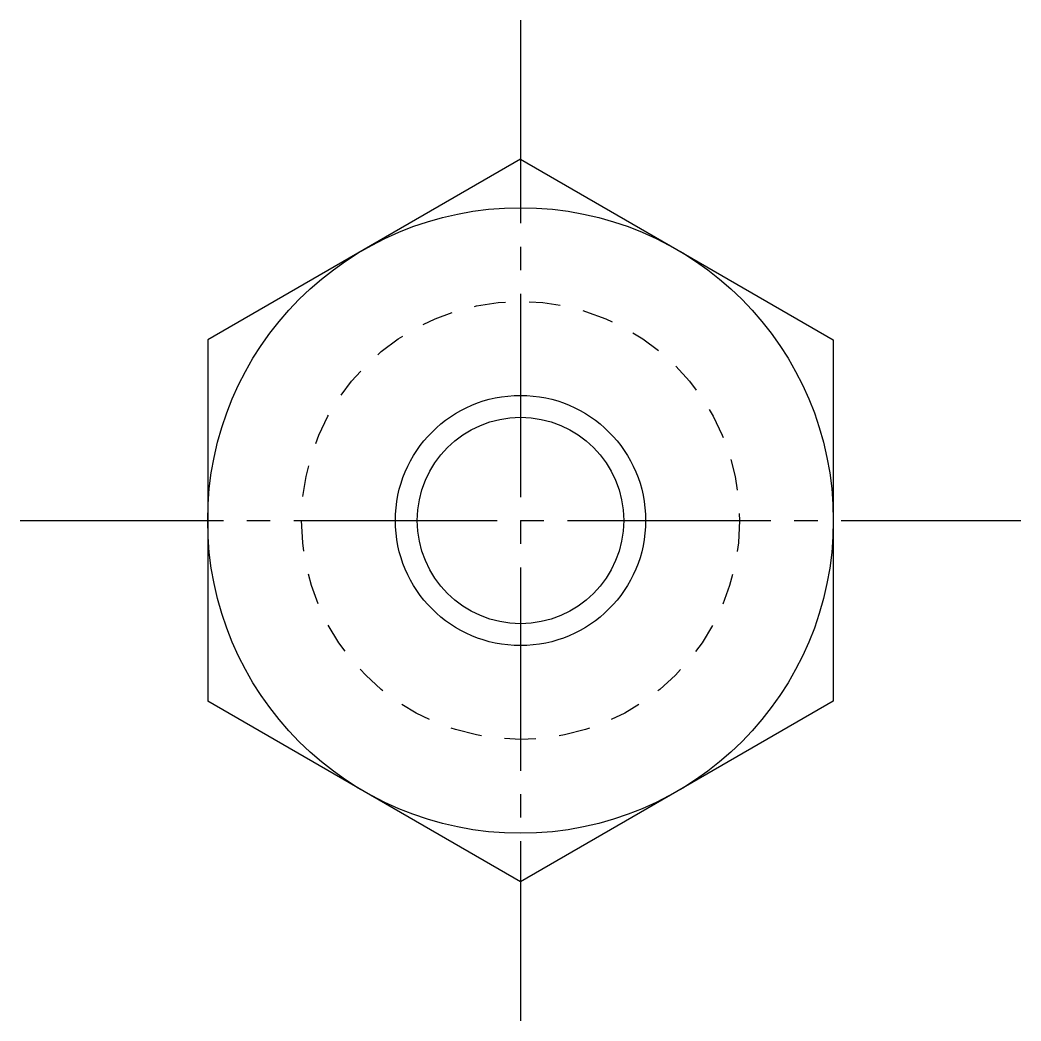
# Model space of a CAD drawing. Extents: x 21 to 336, y 20 to 201.
# Drawn here: x 254.66 to 270.66, y 184.64 to 200.64 of the extents above.
import ezdxf

# ---------------------------------------------------------------- set-up
doc = ezdxf.new("R2010")
doc.units = 0
doc.header["$LTSCALE"] = 0.25
doc.linetypes.add('CENTER', pattern=[17.5, 13, -1.5, 1.5, -1.5])
doc.linetypes.add('DASHED', pattern=[3.5, 2, -1.5])
doc.layers.get('0').update_dxf_attribs({"linetype": 'CONTINUOUS'})
doc.layers.add('CENTER', color=1, linetype='CENTER')

msp = doc.modelspace()

# ---------------------------------------------------------------- linework, layer by layer
for p, q in [((262.663, 198.412), (257.663, 195.526)), ((262.663, 198.412), (267.663, 195.526)), ((257.663, 195.526), (257.663, 189.752)), ((267.663, 195.526), (267.663, 189.752)), ((262.663, 186.865), (257.663, 189.752)), ((267.663, 189.752), (262.663, 186.865))]:
    msp.add_line(p, q)
for radius in [5, 1.65]:
    msp.add_circle((262.663, 192.639), radius)
at = {"color": 3, "linetype": 'DASHED'}
msp.add_circle((262.663, 192.639), 3.5, dxfattribs=at)
at = {"color": 3}
msp.add_circle((262.663, 192.639), 2, dxfattribs=at)
at = {"layer": 'CENTER', "color": 1, "linetype": 'CENTER'}
for p, q in [((262.663, 200.639), (262.663, 184.639)), ((254.663, 192.639), (270.663, 192.639))]:
    msp.add_line(p, q, dxfattribs=at)

doc.saveas('drawing.dxf')
